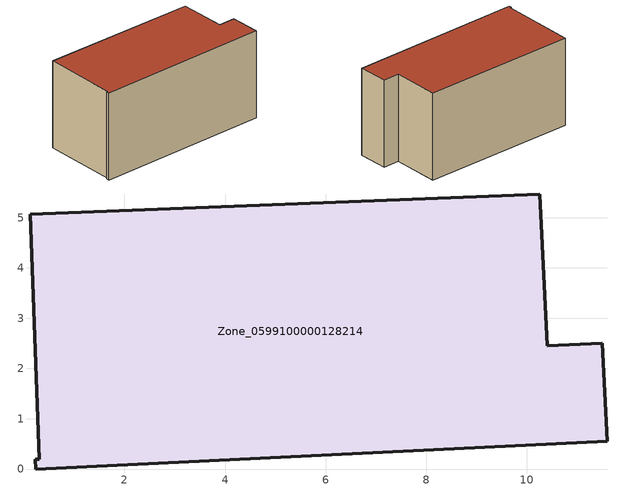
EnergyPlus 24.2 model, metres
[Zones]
Zone_0599100000128214
 floor ground (C_G): 0.13,5.07 10.26,5.47 10.41,2.45 11.5,2.5 11.6,0.55 0.23,0 0.22,0.19 0.3,0.2 z0
 wall outside (C_F): 0.23,0 11.6,0.55 11.5,2.5 10.41,2.45 10.26,5.47 0.13,5.07 0.3,0.2 0.22,0.19 0.23,0 z0:5.74
 roof outside (C_R): 0.22,0.19 0.23,0 11.6,0.55 11.5,2.5 10.41,2.45 10.26,5.47 0.13,5.07 0.3,0.2 z5.74
[BUILDING]
Pand.0599100000128214: North Axis=0; Terrain=City; Loads Convergence Tolerance Value=0.04; Temperature Convergence Tolerance Value=0.4; Solar Distribution=FullExterior; Maximum Number of Warmup Days=25; Minimum Number of Warmup Days=1
[Site:Location]
Rotterdam.The.Hague.AP_ZH_NLD Design_Conditions: Latitude=51.96; Longitude=4.45; Time Zone=1; Elevation=-4.5
[SITE:GROUNDTEMPERATURE:BUILDINGSURFACE]
18, 18, 18, 18, 18, 18, 18, 18, 18, 18, 18, 18
[MATERIAL] Thermal Absorptance=0.9; Solar Absorptance=0.7; Visible Absorptance=0.7
Name | Roughness | Thickness | Conductivity | Density | Specific Heat
G.TI.1946-1964 | MediumSmooth | 0.15 | 1 | 540 | 1210
F.TI.1946-1964 | Rough | 0.3 | 0.857143 | 1920 | 840
R.TI.1946-1964 | MediumRough | 0.2 | 0.277778 | 1500 | 1000
[CONSTRUCTION]
C_G: G.TI.1946-1964
C_F: F.TI.1946-1964
C_R: R.TI.1946-1964
[ZONE]
Zone_0599100000128214: Type=1; Multiplier=1; Ceiling Height=Autocalculate; Volume=Autocalculate; Floor Area=autocalculate; Part of Total Floor Area=Yes
[ZONEINFILTRATION:DESIGNFLOWRATE]
Infil_Zone_0599100000128214: Zone or ZoneList or Space or SpaceList=Zone_0599100000128214; Schedule=AlwaysOn; Design Flow Rate Calculation Method=Flow/Area; Flow Rate per Floor Area=0.003; Constant Term Coefficient=1; Temperature Term Coefficient=0; Velocity Term Coefficient=0; Velocity Squared Term Coefficient=0
[HVACTEMPLATE:ZONE:IDEALLOADSAIRSYSTEM]
Zone_0599100000128214: Maximum Heating Supply Air Temperature=50; Minimum Cooling Supply Air Temperature=13; Maximum Heating Supply Air Humidity Ratio=0.0156; Minimum Cooling Supply Air Humidity Ratio=0.0077; Heating Limit=NoLimit; Cooling Limit=NoLimit; Dehumidification Control Type=ConstantSensibleHeatRatio; Cooling Sensible Heat Ratio=0.7; Dehumidification Setpoint=60; Humidification Control Type=None; Humidification Setpoint=30; Outdoor Air Method=None; Outdoor Air Flow Rate per Person=0.00944; Outdoor Air Flow Rate per Zone Floor Area=0; Outdoor Air Flow Rate per Zone=0; Demand Controlled Ventilation Type=None; Outdoor Air Economizer Type=NoEconomizer; Heat Recovery Type=None; Sensible Heat Recovery Effectiveness=0.7; Latent Heat Recovery Effectiveness=0.65
[ZONECONTROL:THERMOSTAT]
ThermostatControl_Zone_0599100000128214: Zone or ZoneList=Zone_0599100000128214; Control Type Schedule=DualSetpointControlType; Control 1=Thermostat_Zone_0599100000128214; Temperature Difference Between Cutout And Setpoint=0
[THERMOSTATSETPOINT:DUALSETPOINT]
Thermostat_Zone_0599100000128214: Heating Setpoint Temperature Schedule=HeatingSetpoint_Zone_0599100000128214; Cooling Setpoint Temperature Schedule=CoolingSetpoint_Zone_0599100000128214
[SCHEDULE:COMPACT]
HeatingSetpoint_Zone_0599100000128214: Through: 12/31, For: AllDays, Until: 24:00, 21
CoolingSetpoint_Zone_0599100000128214: Through: 12/31, For: AllDays, Until: 24:00, 24
DualSetpointControlType: Through: 12/31, For: AllDays, Until: 24:00, 4
AlwaysOn: Through: 12/31, For: AllDays, Until: 24:00, 1
